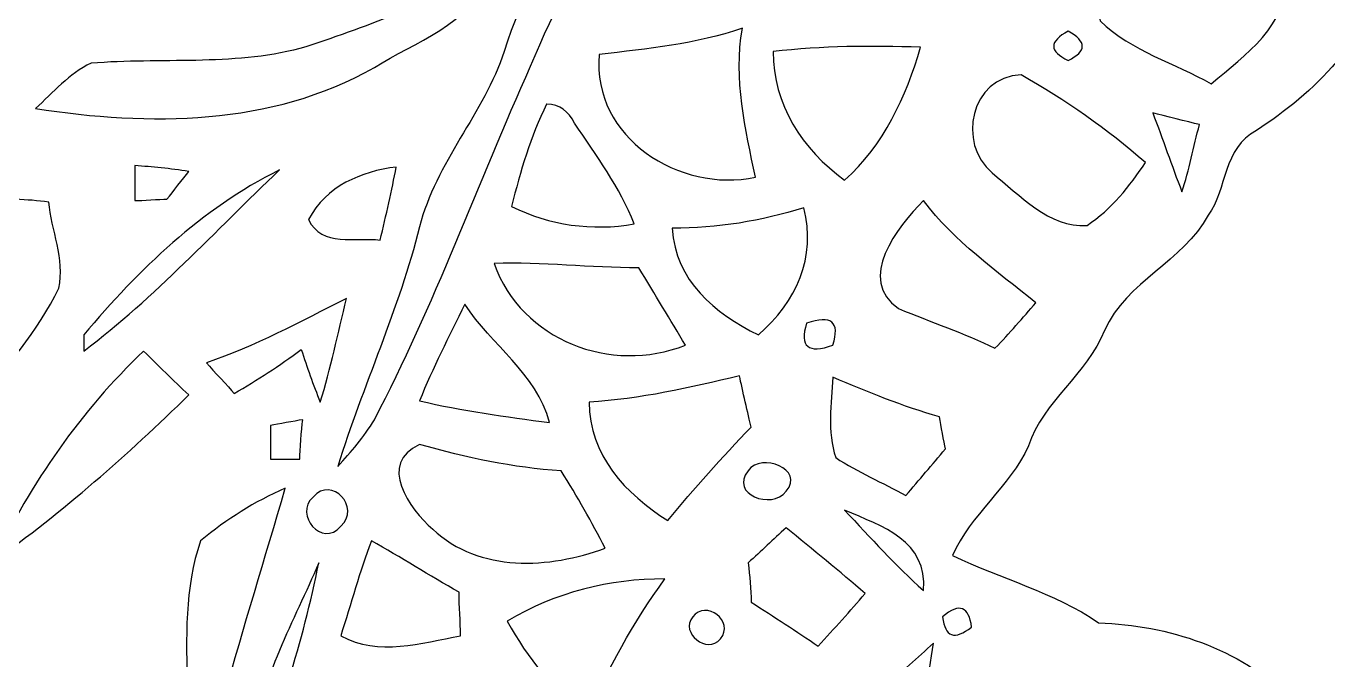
# Model space of a CAD drawing. Extents: x -110 to 93, y -182 to 230.
# Drawn here: x -45.53 to -15.32, y -76.96 to -62.25 of the extents above; entities that cross this region are included whole.
import ezdxf

# ---------------------------------------------------------------- set-up
doc = ezdxf.new("R2010")
doc.units = 0
doc.header["$MEASUREMENT"] = 0
doc.layers.add('LAAG_1', color=7, linetype='CONTINUOUS')

msp = doc.modelspace()

# ---------------------------------------------------------------- linework, layer by layer
at = {"layer": 'LAAG_1', "color": 250}
for points, knots in [([(6.4638, -48.1383), (7.9885, -47.9015), (9.6491, -48.3076), (11.1065, -47.5285), (11.1065, -47.5285), (12.6308, -48.1038), (14.1889, -48.9511), (15.8492, -48.3076), (15.8492, -48.3076), (16.8327, -49.0536), (17.7127, -50.1369), (19.0344, -50.2394), (19.0344, -50.2394), (19.6444, -51.9331), (20.8638, -53.3565), (22.6596, -53.7631), (22.6596, -53.7631), (23.3379, -54.7108), (23.982, -55.6944), (24.964, -56.3717), (24.964, -56.3717), (24.998, -57.1513), (24.8961, -57.9981), (25.0995, -58.7778), (25.0995, -58.7778), (25.4384, -59.4214), (25.9806, -59.9295), (26.3193, -60.5736), (26.3193, -60.5736), (25.9465, -61.3863), (25.6753, -62.2674), (25.5397, -63.1485), (25.5397, -63.1485), (24.8963, -63.8603), (24.0493, -64.4026), (23.4724, -65.1475), (23.4724, -65.1475), (23.2024, -65.9608), (23.3709, -66.8078), (23.2696, -67.6552), (23.2696, -67.6552), (22.8971, -68.1974), (22.2194, -68.4342), (21.7449, -68.9082), (21.7449, -68.9082), (20.9658, -69.4168), (20.8302, -70.4328), (20.4915, -71.2809), (20.4915, -71.2809), (18.5933, -71.6522), (16.5947, -72.5343), (15.7473, -74.4314), (15.7473, -74.4314), (14.6298, -74.567), (13.4098, -74.7704), (12.6306, -75.651), (12.6306, -75.651), (12.0208, -76.4642), (10.9363, -76.0244), (10.0895, -76.0917), (10.0895, -76.0917), (8.9031, -76.1595), (8.157, -77.2102), (7.3107, -77.8875), (7.3107, -77.8875), (6.4638, -78.1585), (5.5485, -77.6164), (4.668, -77.8202), (4.668, -77.8202), (3.8212, -77.8875), (3.2789, -78.9377), (2.3973, -78.7679), (2.3973, -78.7679), (1.0419, -78.5315), (-0.3126, -78.5315), (-1.6679, -78.7013), (-1.6679, -78.7013), (-2.312, -78.9718), (-2.888, -79.3785), (-3.5322, -79.616), (-3.5322, -79.616), (-4.3448, -79.4805), (-5.0904, -79.0739), (-5.9378, -79.0401), (-5.9378, -79.0401), (-7.8352, -79.1069), (-9.631, -78.0902), (-11.5625, -78.4975), (-11.5625, -78.4975), (-13.019, -77.786), (-14.6457, -77.5149), (-16.2043, -77.8543), (-16.2043, -77.8543), (-17.3902, -76.6681), (-19.0162, -76.1595), (-20.6432, -76.0917), (-20.6432, -76.0917), (-21.6936, -75.3808), (-22.9131, -75.0757), (-24.0314, -74.5329), (-24.0314, -74.5329), (-23.6247, -73.5846), (-22.7094, -72.941), (-22.2689, -71.9922), (-22.2689, -71.9922), (-21.9303, -70.9419), (-20.9138, -70.3315), (-20.5073, -69.3153), (-20.5073, -69.3153), (-19.9985, -68.1638), (-18.6772, -67.7225), (-18.1019, -66.6386), (-18.1019, -66.6386), (-17.6613, -66.0286), (-17.7632, -65.0803), (-16.9836, -64.673), (-16.9836, -64.673), (-15.6279, -63.7921), (-14.3743, -62.5721), (-14.0355, -60.8782), (-14.0355, -60.8782), (-12.8835, -60.0314), (-11.6294, -59.2518), (-10.8169, -58.0324), (-10.8169, -58.0324), (-9.0551, -57.3551), (-8.3774, -55.457), (-6.7506, -54.6095), (-6.7506, -54.6095), (-5.8028, -54.1355), (-5.2595, -53.2546), (-4.9207, -52.3056), (-4.9207, -52.3056), (-3.7012, -52.0352), (-2.6505, -51.3233), (-1.7022, -50.5111), (-1.7022, -50.5111), (-1.1935, -50.0355), (-0.4481, -50.1711), (0.1619, -50.0355), (0.1619, -50.0355), (1.0419, -49.9005), (1.6524, -49.2228), (2.3301, -48.7815), (2.3301, -48.7815), (3.7192, -48.6458), (5.2444, -49.0536), (6.4638, -48.1385), (6.4638, -48.1385), (6.4638, -48.1385), (6.4638, -48.1383), (6.4638, -48.1383)], [0, 0, 0, 0, 0.0263158, 0.0263158, 0.0263158, 0.0263158, 0.0526316, 0.0526316, 0.0526316, 0.0526316, 0.0789474, 0.0789474, 0.0789474, 0.0789474, 0.1052632, 0.1052632, 0.1052632, 0.1052632, 0.1315789, 0.1315789, 0.1315789, 0.1315789, 0.1578947, 0.1578947, 0.1578947, 0.1578947, 0.1842105, 0.1842105, 0.1842105, 0.1842105, 0.2105263, 0.2105263, 0.2105263, 0.2105263, 0.2368421, 0.2368421, 0.2368421, 0.2368421, 0.2631579, 0.2631579, 0.2631579, 0.2631579, 0.2894737, 0.2894737, 0.2894737, 0.2894737, 0.3157895, 0.3157895, 0.3157895, 0.3157895, 0.3421053, 0.3421053, 0.3421053, 0.3421053, 0.3684211, 0.3684211, 0.3684211, 0.3684211, 0.3947368, 0.3947368, 0.3947368, 0.3947368, 0.4210526, 0.4210526, 0.4210526, 0.4210526, 0.4473684, 0.4473684, 0.4473684, 0.4473684, 0.4736842, 0.4736842, 0.4736842, 0.4736842, 0.5, 0.5, 0.5, 0.5, 0.5263158, 0.5263158, 0.5263158, 0.5263158, 0.5526316, 0.5526316, 0.5526316, 0.5526316, 0.5789474, 0.5789474, 0.5789474, 0.5789474, 0.6052632, 0.6052632, 0.6052632, 0.6052632, 0.6315789, 0.6315789, 0.6315789, 0.6315789, 0.6578947, 0.6578947, 0.6578947, 0.6578947, 0.6842105, 0.6842105, 0.6842105, 0.6842105, 0.7105263, 0.7105263, 0.7105263, 0.7105263, 0.7368421, 0.7368421, 0.7368421, 0.7368421, 0.7631579, 0.7631579, 0.7631579, 0.7631579, 0.7894737, 0.7894737, 0.7894737, 0.7894737, 0.8157895, 0.8157895, 0.8157895, 0.8157895, 0.8421053, 0.8421053, 0.8421053, 0.8421053, 0.8684211, 0.8684211, 0.8684211, 0.8684211, 0.8947368, 0.8947368, 0.8947368, 0.8947368, 0.9210526, 0.9210526, 0.9210526, 0.9210526, 0.9473684, 0.9473684, 0.9473684, 0.9473684, 0.9736842, 0.9736842, 0.9736842, 0.9736842, 1, 1, 1, 1]), ([(-32.5022, -59.3199), (-31.7565, -57.9645), (-30.9433, -56.6091), (-29.8588, -55.4911), (-29.8588, -55.4911), (-31.1126, -58.0654), (-32.7053, -60.5059), (-33.8237, -63.1821), (-33.8237, -63.1821), (-35.0435, -65.8931), (-36.0597, -68.7395), (-37.449, -71.3822), (-37.449, -71.3822), (-37.6862, -71.7883), (-37.9912, -72.1277), (-38.2959, -72.4665), (-38.2959, -72.4665), (-37.7202, -70.603), (-36.8726, -68.8068), (-36.3991, -66.9097), (-36.3991, -66.9097), (-36.0259, -65.4192), (-34.9077, -64.2664), (-34.4334, -62.8438), (-34.4334, -62.8438), (-34.0602, -61.5223), (-33.2814, -60.4039), (-32.5022, -59.3201), (-32.5022, -59.3201), (-32.5022, -59.3201), (-32.5022, -59.3199), (-32.5022, -59.3199)], [0, 0, 0, 0, 0.125, 0.125, 0.125, 0.125, 0.25, 0.25, 0.25, 0.25, 0.375, 0.375, 0.375, 0.375, 0.5, 0.5, 0.5, 0.5, 0.625, 0.625, 0.625, 0.625, 0.75, 0.75, 0.75, 0.75, 0.875, 0.875, 0.875, 0.875, 1, 1, 1, 1]), ([(-19.5582, -59.1162), (-19.0846, -58.8456), (-18.7791, -59.4214), (-18.4738, -59.6589), (-18.4738, -59.6589), (-17.8641, -60.3361), (-16.9836, -60.6414), (-16.2381, -61.0816), (-16.2381, -61.0816), (-16.272, -62.2338), (-17.2209, -62.9115), (-18.0335, -63.5887), (-18.0335, -63.5887), (-18.881, -63.1147), (-19.8636, -62.8438), (-20.6091, -62.1319), (-20.6091, -62.1319), (-20.8459, -61.0138), (-20.2702, -59.9295), (-19.5582, -59.1162), (-19.5582, -59.1162), (-19.5582, -59.1162), (-19.5582, -59.1162), (-19.5582, -59.1162)], [0, 0, 0, 0, 0.1666667, 0.1666667, 0.1666667, 0.1666667, 0.3333333, 0.3333333, 0.3333333, 0.3333333, 0.5, 0.5, 0.5, 0.5, 0.6666667, 0.6666667, 0.6666667, 0.6666667, 0.8333333, 0.8333333, 0.8333333, 0.8333333, 1, 1, 1, 1]), ([(-39.1766, -62.7755), (-37.6862, -62.3015), (-36.1954, -61.6916), (-34.7718, -61.0816), (-34.7718, -61.0816), (-35.2466, -62.2338), (-36.4999, -62.6063), (-37.449, -63.2162), (-37.449, -63.2162), (-39.8546, -64.5717), (-42.667, -64.5717), (-45.3097, -64.1651), (-45.3097, -64.1651), (-44.9032, -63.7921), (-44.5304, -63.3513), (-44.0223, -63.1149), (-44.0223, -63.1149), (-42.396, -62.9792), (-40.7693, -63.1821), (-39.1766, -62.7755), (-39.1766, -62.7755), (-39.1766, -62.7755), (-39.1766, -62.7755), (-39.1766, -62.7755)], [0, 0, 0, 0, 0.1666667, 0.1666667, 0.1666667, 0.1666667, 0.3333333, 0.3333333, 0.3333333, 0.3333333, 0.5, 0.5, 0.5, 0.5, 0.6666667, 0.6666667, 0.6666667, 0.6666667, 0.8333333, 0.8333333, 0.8333333, 0.8333333, 1, 1, 1, 1]), ([(-32.2308, -62.9115), (-31.1126, -62.7755), (-29.9943, -62.674), (-28.9105, -62.3016), (-28.9105, -62.3016), (-29.1136, -63.4868), (-28.8425, -64.6394), (-28.6053, -65.7575), (-28.6053, -65.7575), (-30.3669, -66.1305), (-32.4004, -64.8428), (-32.231, -62.9115), (-32.231, -62.9115), (-32.231, -62.9115), (-32.2308, -62.9115), (-32.2308, -62.9115)], [0, 0, 0, 0, 0.25, 0.25, 0.25, 0.25, 0.5, 0.5, 0.5, 0.5, 0.75, 0.75, 0.75, 0.75, 1, 1, 1, 1]), ([(-21.3542, -62.3687), (-20.9136, -62.6062), (-20.9138, -62.8438), (-21.3542, -63.0466), (-21.3542, -63.0466), (-21.795, -62.8438), (-21.795, -62.6063), (-21.3542, -62.3687), (-21.3542, -62.3687), (-21.3542, -62.3687), (-21.3542, -62.3687), (-21.3542, -62.3687)], [0, 0, 0, 0, 0.3333333, 0.3333333, 0.3333333, 0.3333333, 0.6666667, 0.6666667, 0.6666667, 0.6666667, 1, 1, 1, 1]), ([(-28.1985, -62.8438), (-27.0467, -62.7076), (-25.9289, -62.7076), (-24.7763, -62.7419), (-24.7763, -62.7419), (-25.1157, -63.8945), (-25.6241, -65.012), (-26.5386, -65.8258), (-26.5386, -65.8258), (-27.5212, -65.1139), (-28.1985, -64.0637), (-28.1985, -62.8438), (-28.1985, -62.8438), (-28.1985, -62.8438), (-28.1985, -62.8438), (-28.1985, -62.8438)], [0, 0, 0, 0, 0.25, 0.25, 0.25, 0.25, 0.5, 0.5, 0.5, 0.5, 0.75, 0.75, 0.75, 0.75, 1, 1, 1, 1]), ([(-23.1164, -65.6556), (-23.9296, -64.9784), (-23.6247, -63.4196), (-22.4383, -63.3855), (-22.4383, -63.3855), (-21.4223, -63.9622), (-20.4396, -64.6394), (-19.5582, -65.4192), (-19.5582, -65.4192), (-19.9312, -65.9608), (-20.3379, -66.5031), (-20.9138, -66.8761), (-20.9138, -66.8761), (-21.795, -66.9431), (-22.4726, -66.1641), (-23.1164, -65.6556), (-23.1164, -65.6556), (-23.1164, -65.6556), (-23.1164, -65.6556), (-23.1164, -65.6556)], [0, 0, 0, 0, 0.2, 0.2, 0.2, 0.2, 0.4, 0.4, 0.4, 0.4, 0.6, 0.6, 0.6, 0.6, 0.8, 0.8, 0.8, 0.8, 1, 1, 1, 1]), ([(-33.4505, -64.0637), (-33.1461, -64.0637), (-32.9426, -64.2328), (-32.8069, -64.5034), (-32.8069, -64.5034), (-32.2987, -65.249), (-31.7565, -65.995), (-31.4176, -66.8425), (-31.4176, -66.8425), (-32.4003, -67.011), (-33.3831, -66.8761), (-34.2639, -66.4358), (-34.2639, -66.4358), (-34.0602, -65.622), (-33.8237, -64.8092), (-33.4507, -64.0637), (-33.4507, -64.0637), (-33.4507, -64.0637), (-33.4505, -64.0637), (-33.4505, -64.0637)], [0, 0, 0, 0, 0.2, 0.2, 0.2, 0.2, 0.4, 0.4, 0.4, 0.4, 0.6, 0.6, 0.6, 0.6, 0.8, 0.8, 0.8, 0.8, 1, 1, 1, 1]), ([(-19.3889, -64.2664), (-19.1182, -64.3343), (-18.576, -64.4703), (-18.3049, -64.5375), (-18.3049, -64.5375), (-18.4405, -65.0456), (-18.5421, -65.5884), (-18.7115, -66.0963), (-18.7115, -66.0963), (-18.9485, -65.4863), (-19.1518, -64.8771), (-19.3891, -64.2664), (-19.3891, -64.2664), (-19.3891, -64.2664), (-19.3889, -64.2664), (-19.3889, -64.2664)], [0, 0, 0, 0, 0.25, 0.25, 0.25, 0.25, 0.5, 0.5, 0.5, 0.5, 0.75, 0.75, 0.75, 0.75, 1, 1, 1, 1]), ([(-43.0058, -65.4863), (-42.5994, -65.5211), (-42.1926, -65.5541), (-41.752, -65.622), (-41.752, -65.622), (-41.8876, -65.7916), (-42.1249, -66.0963), (-42.2604, -66.2656), (-42.2604, -66.2656), (-42.4293, -66.2654), (-42.8367, -66.2997), (-43.006, -66.2997), (-43.006, -66.2997), (-43.0058, -66.0963), (-43.006, -65.6897), (-43.006, -65.4864), (-43.006, -65.4864), (-43.006, -65.4864), (-43.0058, -65.4863), (-43.0058, -65.4863)], [0, 0, 0, 0, 0.2, 0.2, 0.2, 0.2, 0.4, 0.4, 0.4, 0.4, 0.6, 0.6, 0.6, 0.6, 0.8, 0.8, 0.8, 0.8, 1, 1, 1, 1]), ([(-38.9739, -66.7405), (-38.5669, -65.9608), (-37.754, -65.622), (-36.9405, -65.5211), (-36.9405, -65.5211), (-37.0424, -66.0622), (-37.1776, -66.6386), (-37.3135, -67.2144), (-37.3135, -67.2144), (-37.8892, -67.1467), (-38.6687, -67.3835), (-38.9739, -66.7405), (-38.9739, -66.7405), (-38.9739, -66.7405), (-38.9739, -66.7405), (-38.9739, -66.7405)], [0, 0, 0, 0, 0.25, 0.25, 0.25, 0.25, 0.5, 0.5, 0.5, 0.5, 0.75, 0.75, 0.75, 0.75, 1, 1, 1, 1]), ([(-44.1916, -69.4168), (-42.9042, -67.8916), (-41.481, -66.5031), (-39.6514, -65.5884), (-39.6514, -65.5884), (-41.1423, -67.011), (-42.5312, -68.5357), (-44.1916, -69.7893), (-44.1916, -69.7893), (-44.1916, -69.6879), (-44.1916, -69.5187), (-44.1916, -69.4168), (-44.1916, -69.4168), (-44.1916, -69.4168), (-44.1916, -69.4168), (-44.1916, -69.4168)], [0, 0, 0, 0, 0.25, 0.25, 0.25, 0.25, 0.5, 0.5, 0.5, 0.5, 0.75, 0.75, 0.75, 0.75, 1, 1, 1, 1]), ([(-46.5295, -66.2314), (-46.0216, -66.2654), (-45.5131, -66.2656), (-45.005, -66.3339), (-45.005, -66.3339), (-44.9368, -66.9769), (-44.6323, -67.6552), (-44.7677, -68.3323), (-44.7677, -68.3323), (-45.2762, -69.3153), (-45.9535, -70.2636), (-46.8348, -70.9079), (-46.8348, -70.9079), (-48.0542, -70.6366), (-49.5453, -69.9932), (-49.6806, -68.6035), (-49.6806, -68.6035), (-48.4605, -68.0276), (-46.9699, -67.6888), (-46.5295, -66.2314), (-46.5295, -66.2314), (-46.5295, -66.2314), (-46.5295, -66.2314), (-46.5295, -66.2314)], [0, 0, 0, 0, 0.1666667, 0.1666667, 0.1666667, 0.1666667, 0.3333333, 0.3333333, 0.3333333, 0.3333333, 0.5, 0.5, 0.5, 0.5, 0.6666667, 0.6666667, 0.6666667, 0.6666667, 0.8333333, 0.8333333, 0.8333333, 0.8333333, 1, 1, 1, 1]), ([(-25.2851, -68.8068), (-26.2675, -68.1295), (-25.3184, -66.9097), (-24.7083, -66.2997), (-24.7083, -66.2997), (-23.9971, -67.2474), (-23.015, -67.9257), (-22.0997, -68.6719), (-22.0997, -68.6719), (-22.405, -69.01), (-22.7094, -69.3832), (-23.0487, -69.7215), (-23.0487, -69.7215), (-23.76, -69.3832), (-24.5393, -69.111), (-25.2851, -68.8068), (-25.2851, -68.8068), (-25.2851, -68.8068), (-25.2851, -68.8068), (-25.2851, -68.8068)], [0, 0, 0, 0, 0.2, 0.2, 0.2, 0.2, 0.4, 0.4, 0.4, 0.4, 0.6, 0.6, 0.6, 0.6, 0.8, 0.8, 0.8, 0.8, 1, 1, 1, 1]), ([(-30.5365, -66.9431), (-29.4866, -66.9431), (-28.4698, -66.7741), (-27.4872, -66.4688), (-27.4872, -66.4688), (-27.1825, -67.621), (-27.6564, -68.6376), (-28.5375, -69.4168), (-28.5375, -69.4168), (-29.5538, -68.9081), (-30.4688, -68.1638), (-30.5365, -66.9433), (-30.5365, -66.9433), (-30.5365, -66.9433), (-30.5365, -66.9431), (-30.5365, -66.9431)], [0, 0, 0, 0, 0.25, 0.25, 0.25, 0.25, 0.5, 0.5, 0.5, 0.5, 0.75, 0.75, 0.75, 0.75, 1, 1, 1, 1]), ([(-34.6705, -67.7572), (-33.5521, -67.7225), (-32.4339, -67.8585), (-31.316, -67.8585), (-31.316, -67.8585), (-30.9433, -68.4678), (-30.5707, -69.0785), (-30.2318, -69.6542), (-30.2318, -69.6542), (-31.96, -70.3315), (-34.0266, -69.5523), (-34.6705, -67.7572), (-34.6705, -67.7572), (-34.6705, -67.7572), (-34.6705, -67.7572), (-34.6705, -67.7572)], [0, 0, 0, 0, 0.25, 0.25, 0.25, 0.25, 0.5, 0.5, 0.5, 0.5, 0.75, 0.75, 0.75, 0.75, 1, 1, 1, 1]), ([(-41.3454, -70.0613), (-40.2272, -69.6879), (-39.1766, -69.111), (-38.0931, -68.5699), (-38.0931, -68.5699), (-38.2959, -69.3832), (-38.465, -70.1964), (-38.7028, -70.9756), (-38.7028, -70.9756), (-38.8719, -70.5689), (-39.0075, -70.1628), (-39.143, -69.7557), (-39.143, -69.7557), (-39.6512, -70.1281), (-40.1596, -70.4666), (-40.7018, -70.7723), (-40.7018, -70.7723), (-40.8372, -70.603), (-41.176, -70.2636), (-41.3454, -70.0615), (-41.3454, -70.0615), (-41.3454, -70.0615), (-41.3454, -70.0613), (-41.3454, -70.0613)], [0, 0, 0, 0, 0.1666667, 0.1666667, 0.1666667, 0.1666667, 0.3333333, 0.3333333, 0.3333333, 0.3333333, 0.5, 0.5, 0.5, 0.5, 0.6666667, 0.6666667, 0.6666667, 0.6666667, 0.8333333, 0.8333333, 0.8333333, 0.8333333, 1, 1, 1, 1]), ([(-36.3989, -70.9419), (-36.0941, -70.1964), (-35.7209, -69.4509), (-35.3479, -68.7055), (-35.3479, -68.7055), (-34.7382, -69.6542), (-33.688, -70.2979), (-33.3831, -71.4505), (-33.3831, -71.4505), (-34.3996, -71.3143), (-35.4161, -71.1789), (-36.3991, -70.9419), (-36.3991, -70.9419), (-36.3991, -70.9419), (-36.3989, -70.9419), (-36.3989, -70.9419)], [0, 0, 0, 0, 0.25, 0.25, 0.25, 0.25, 0.5, 0.5, 0.5, 0.5, 0.75, 0.75, 0.75, 0.75, 1, 1, 1, 1]), ([(-27.4192, -69.1455), (-26.8439, -68.9423), (-26.6404, -69.111), (-26.8095, -69.6542), (-26.8095, -69.6542), (-27.3858, -69.857), (-27.5888, -69.6879), (-27.4192, -69.1457), (-27.4192, -69.1457), (-27.4192, -69.1457), (-27.4192, -69.1455), (-27.4192, -69.1455)], [0, 0, 0, 0, 0.3333333, 0.3333333, 0.3333333, 0.3333333, 0.6666667, 0.6666667, 0.6666667, 0.6666667, 1, 1, 1, 1]), ([(-46.2921, -74.6689), (-45.4113, -72.839), (-44.2593, -71.1789), (-42.8023, -69.7893), (-42.8023, -69.7893), (-42.4637, -70.1281), (-42.1249, -70.4666), (-41.752, -70.8064), (-41.752, -70.8064), (-43.1753, -72.1954), (-44.6664, -73.5169), (-46.2922, -74.6691), (-46.2922, -74.6691), (-46.2922, -74.6691), (-46.2921, -74.6689), (-46.2921, -74.6689)], [0, 0, 0, 0, 0.25, 0.25, 0.25, 0.25, 0.5, 0.5, 0.5, 0.5, 0.75, 0.75, 0.75, 0.75, 1, 1, 1, 1]), ([(-32.4678, -70.9756), (-31.282, -70.9077), (-30.1302, -70.6366), (-28.978, -70.3651), (-28.978, -70.3651), (-28.9105, -70.6709), (-28.7749, -71.2809), (-28.7069, -71.552), (-28.7069, -71.552), (-29.3846, -72.2633), (-30.0282, -72.9746), (-30.6386, -73.7201), (-30.6386, -73.7201), (-31.6213, -73.1101), (-32.4678, -72.1956), (-32.4678, -70.9756), (-32.4678, -70.9756), (-32.4678, -70.9756), (-32.4678, -70.9756), (-32.4678, -70.9756)], [0, 0, 0, 0, 0.2, 0.2, 0.2, 0.2, 0.4, 0.4, 0.4, 0.4, 0.6, 0.6, 0.6, 0.6, 0.8, 0.8, 0.8, 0.8, 1, 1, 1, 1]), ([(-26.8095, -70.3998), (-25.9961, -70.739), (-25.1832, -71.077), (-24.3365, -71.3145), (-24.3365, -71.3145), (-24.3026, -71.5177), (-24.2344, -71.8903), (-24.2005, -72.0605), (-24.2005, -72.0605), (-24.5054, -72.4324), (-24.8102, -72.7718), (-25.1157, -73.1439), (-25.1157, -73.1439), (-25.6578, -72.839), (-26.2338, -72.6022), (-26.742, -72.2633), (-26.742, -72.2633), (-26.9454, -71.6522), (-26.8439, -71.0092), (-26.8095, -70.3998), (-26.8095, -70.3998), (-26.8095, -70.3998), (-26.8095, -70.3998), (-26.8095, -70.3998)], [0, 0, 0, 0, 0.1666667, 0.1666667, 0.1666667, 0.1666667, 0.3333333, 0.3333333, 0.3333333, 0.3333333, 0.5, 0.5, 0.5, 0.5, 0.6666667, 0.6666667, 0.6666667, 0.6666667, 0.8333333, 0.8333333, 0.8333333, 0.8333333, 1, 1, 1, 1]), ([(-39.8546, -71.5177), (-39.6855, -71.4836), (-39.3125, -71.4164), (-39.1086, -71.3822), (-39.1086, -71.3822), (-39.143, -71.6192), (-39.1766, -72.0941), (-39.1766, -72.2964), (-39.1766, -72.2964), (-39.3466, -72.2963), (-39.6855, -72.2964), (-39.8546, -72.2964), (-39.8546, -72.2964), (-39.8546, -72.0941), (-39.8546, -71.7211), (-39.8546, -71.5177), (-39.8546, -71.5177), (-39.8546, -71.5177), (-39.8546, -71.5177), (-39.8546, -71.5177)], [0, 0, 0, 0, 0.2, 0.2, 0.2, 0.2, 0.4, 0.4, 0.4, 0.4, 0.6, 0.6, 0.6, 0.6, 0.8, 0.8, 0.8, 0.8, 1, 1, 1, 1]), ([(-36.0941, -73.9235), (-36.6359, -73.449), (-37.3815, -72.3983), (-36.3991, -71.9586), (-36.3991, -71.9586), (-35.314, -72.2633), (-34.2297, -72.5003), (-33.1119, -72.5675), (-33.1119, -72.5675), (-32.7389, -73.178), (-32.4004, -73.7537), (-32.0954, -74.3637), (-32.0954, -74.3637), (-33.3831, -74.8376), (-35.0094, -74.9395), (-36.0941, -73.9235), (-36.0941, -73.9235), (-36.0941, -73.9235), (-36.0941, -73.9235), (-36.0941, -73.9235)], [0, 0, 0, 0, 0.2, 0.2, 0.2, 0.2, 0.4, 0.4, 0.4, 0.4, 0.6, 0.6, 0.6, 0.6, 0.8, 0.8, 0.8, 0.8, 1, 1, 1, 1]), ([(-28.7749, -72.5673), (-28.4696, -72.1277), (-27.4536, -72.5343), (-27.8939, -73.0424), (-27.8939, -73.0424), (-28.2329, -73.4831), (-29.2153, -73.1103), (-28.7749, -72.5675), (-28.7749, -72.5675), (-28.7749, -72.5675), (-28.7749, -72.5673), (-28.7749, -72.5673)], [0, 0, 0, 0, 0.3333333, 0.3333333, 0.3333333, 0.3333333, 0.6666667, 0.6666667, 0.6666667, 0.6666667, 1, 1, 1, 1]), ([(-38.8719, -73.178), (-38.4317, -72.6699), (-37.754, -73.4154), (-38.228, -73.8557), (-38.228, -73.8557), (-38.6685, -74.3637), (-39.3125, -73.5846), (-38.8719, -73.178), (-38.8719, -73.178), (-38.8719, -73.178), (-38.8719, -73.178), (-38.8719, -73.178)], [0, 0, 0, 0, 0.3333333, 0.3333333, 0.3333333, 0.3333333, 0.6666667, 0.6666667, 0.6666667, 0.6666667, 1, 1, 1, 1]), ([(-41.481, -74.1946), (-40.8713, -73.686), (-40.2272, -73.2804), (-39.516, -72.9746), (-39.516, -72.9746), (-40.4643, -76.1931), (-41.481, -79.4115), (-42.1249, -82.6989), (-42.1249, -82.6989), (-43.1417, -84.2919), (-44.8355, -85.3757), (-46.3602, -86.4265), (-46.3602, -86.4265), (-46.0216, -85.2407), (-45.2084, -84.2577), (-44.5304, -83.2417), (-44.5304, -83.2417), (-43.4803, -81.8519), (-42.667, -80.2931), (-41.9557, -78.7343), (-41.9557, -78.7343), (-42.4637, -78.5658), (-43.006, -78.3965), (-43.5481, -78.1922), (-43.5481, -78.1922), (-42.9717, -77.9894), (-42.3617, -77.786), (-41.7863, -77.6164), (-41.7863, -77.6164), (-41.8196, -76.4642), (-41.854, -75.2789), (-41.481, -74.1946), (-41.481, -74.1946), (-41.481, -74.1946), (-41.481, -74.1946), (-41.481, -74.1946)], [0, 0, 0, 0, 0.1111111, 0.1111111, 0.1111111, 0.1111111, 0.2222222, 0.2222222, 0.2222222, 0.2222222, 0.3333333, 0.3333333, 0.3333333, 0.3333333, 0.4444444, 0.4444444, 0.4444444, 0.4444444, 0.5555556, 0.5555556, 0.5555556, 0.5555556, 0.6666667, 0.6666667, 0.6666667, 0.6666667, 0.7777778, 0.7777778, 0.7777778, 0.7777778, 0.8888889, 0.8888889, 0.8888889, 0.8888889, 1, 1, 1, 1]), ([(-26.5386, -73.4831), (-25.6578, -73.8557), (-24.6068, -74.1946), (-24.7083, -75.3467), (-24.7083, -75.3467), (-25.3524, -74.7704), (-25.9289, -74.1267), (-26.5386, -73.4833), (-26.5386, -73.4833), (-26.5386, -73.4833), (-26.5386, -73.4831), (-26.5386, -73.4831)], [0, 0, 0, 0, 0.3333333, 0.3333333, 0.3333333, 0.3333333, 0.6666667, 0.6666667, 0.6666667, 0.6666667, 1, 1, 1, 1]), ([(-28.7749, -74.7031), (-28.4696, -74.4314), (-28.1985, -74.161), (-27.8939, -73.8899), (-27.8939, -73.8899), (-27.284, -74.3978), (-26.6404, -74.9059), (-26.064, -75.4146), (-26.064, -75.4146), (-26.4031, -75.8217), (-26.7756, -76.2268), (-27.1483, -76.6345), (-27.1483, -76.6345), (-27.6564, -76.2951), (-28.1652, -75.9568), (-28.7069, -75.6174), (-28.7069, -75.6174), (-28.7069, -75.313), (-28.7413, -75.0074), (-28.7749, -74.7031), (-28.7749, -74.7031), (-28.7749, -74.7031), (-28.7749, -74.7031), (-28.7749, -74.7031)], [0, 0, 0, 0, 0.1666667, 0.1666667, 0.1666667, 0.1666667, 0.3333333, 0.3333333, 0.3333333, 0.3333333, 0.5, 0.5, 0.5, 0.5, 0.6666667, 0.6666667, 0.6666667, 0.6666667, 0.8333333, 0.8333333, 0.8333333, 0.8333333, 1, 1, 1, 1]), ([(-37.5167, -74.1946), (-36.839, -74.567), (-36.1613, -75.0074), (-35.4841, -75.3808), (-35.4841, -75.3808), (-35.4841, -75.7191), (-35.45, -76.0581), (-35.45, -76.397), (-35.45, -76.397), (-36.3648, -76.5661), (-37.3472, -76.8708), (-38.228, -76.397), (-38.228, -76.397), (-37.9912, -75.6508), (-37.7876, -74.9059), (-37.5167, -74.1946), (-37.5167, -74.1946), (-37.5167, -74.1946), (-37.5167, -74.1946), (-37.5167, -74.1946)], [0, 0, 0, 0, 0.2, 0.2, 0.2, 0.2, 0.4, 0.4, 0.4, 0.4, 0.6, 0.6, 0.6, 0.6, 0.8, 0.8, 0.8, 0.8, 1, 1, 1, 1]), ([(-40.2616, -78.8705), (-40.0913, -77.3794), (-39.3125, -76.0581), (-38.7367, -74.7031), (-38.7367, -74.7031), (-39.1086, -76.5325), (-39.6855, -78.3277), (-40.3294, -80.0899), (-40.3294, -80.0899), (-40.7693, -81.0729), (-40.3294, -82.361), (-41.2099, -83.1733), (-41.2099, -83.1733), (-41.0404, -81.717), (-40.4983, -80.3273), (-40.2616, -78.8705), (-40.2616, -78.8705), (-40.2616, -78.8705), (-40.2616, -78.8705), (-40.2616, -78.8705)], [0, 0, 0, 0, 0.2, 0.2, 0.2, 0.2, 0.4, 0.4, 0.4, 0.4, 0.6, 0.6, 0.6, 0.6, 0.8, 0.8, 0.8, 0.8, 1, 1, 1, 1]), ([(-34.3655, -76.0581), (-33.2471, -75.3808), (-31.9937, -75.0757), (-30.7063, -75.0757), (-30.7063, -75.0757), (-31.4512, -76.0917), (-32.0276, -77.1761), (-32.5357, -78.2941), (-32.5357, -78.2941), (-33.2814, -77.6841), (-33.8911, -76.9044), (-34.3655, -76.0581), (-34.3655, -76.0581), (-34.3655, -76.0581), (-34.3655, -76.0581), (-34.3655, -76.0581)], [0, 0, 0, 0, 0.25, 0.25, 0.25, 0.25, 0.5, 0.5, 0.5, 0.5, 0.75, 0.75, 0.75, 0.75, 1, 1, 1, 1]), ([(-30.0626, -75.9568), (-29.7573, -75.5489), (-29.0799, -76.0581), (-29.4186, -76.4642), (-29.4186, -76.4642), (-29.7237, -76.8372), (-30.3669, -76.3291), (-30.0626, -75.9568), (-30.0626, -75.9568), (-30.0626, -75.9568), (-30.0626, -75.9568), (-30.0626, -75.9568)], [0, 0, 0, 0, 0.3333333, 0.3333333, 0.3333333, 0.3333333, 0.6666667, 0.6666667, 0.6666667, 0.6666667, 1, 1, 1, 1]), ([(-24.2682, -75.9568), (-23.8619, -75.6172), (-23.6585, -75.7193), (-23.5908, -76.1931), (-23.5908, -76.1931), (-23.9971, -76.4989), (-24.2005, -76.4311), (-24.2682, -75.9568), (-24.2682, -75.9568), (-24.2682, -75.9568), (-24.2682, -75.9568), (-24.2682, -75.9568)], [0, 0, 0, 0, 0.3333333, 0.3333333, 0.3333333, 0.3333333, 0.6666667, 0.6666667, 0.6666667, 0.6666667, 1, 1, 1, 1]), ([(-25.5895, -77.5485), (-25.2171, -77.2438), (-24.8446, -76.9044), (-24.4716, -76.5661), (-24.4716, -76.5661), (-24.6068, -77.3462), (-24.6414, -78.2605), (-25.3184, -78.8022), (-25.3184, -78.8022), (-25.3863, -78.4975), (-25.5221, -77.8875), (-25.5895, -77.5485), (-25.5895, -77.5485), (-25.5895, -77.5485), (-25.5895, -77.5485), (-25.5895, -77.5485)], [0, 0, 0, 0, 0.25, 0.25, 0.25, 0.25, 0.5, 0.5, 0.5, 0.5, 0.75, 0.75, 0.75, 0.75, 1, 1, 1, 1])]:
    msp.add_open_spline(points, degree=3, knots=knots, dxfattribs=at)

doc.saveas('drawing.dxf')
